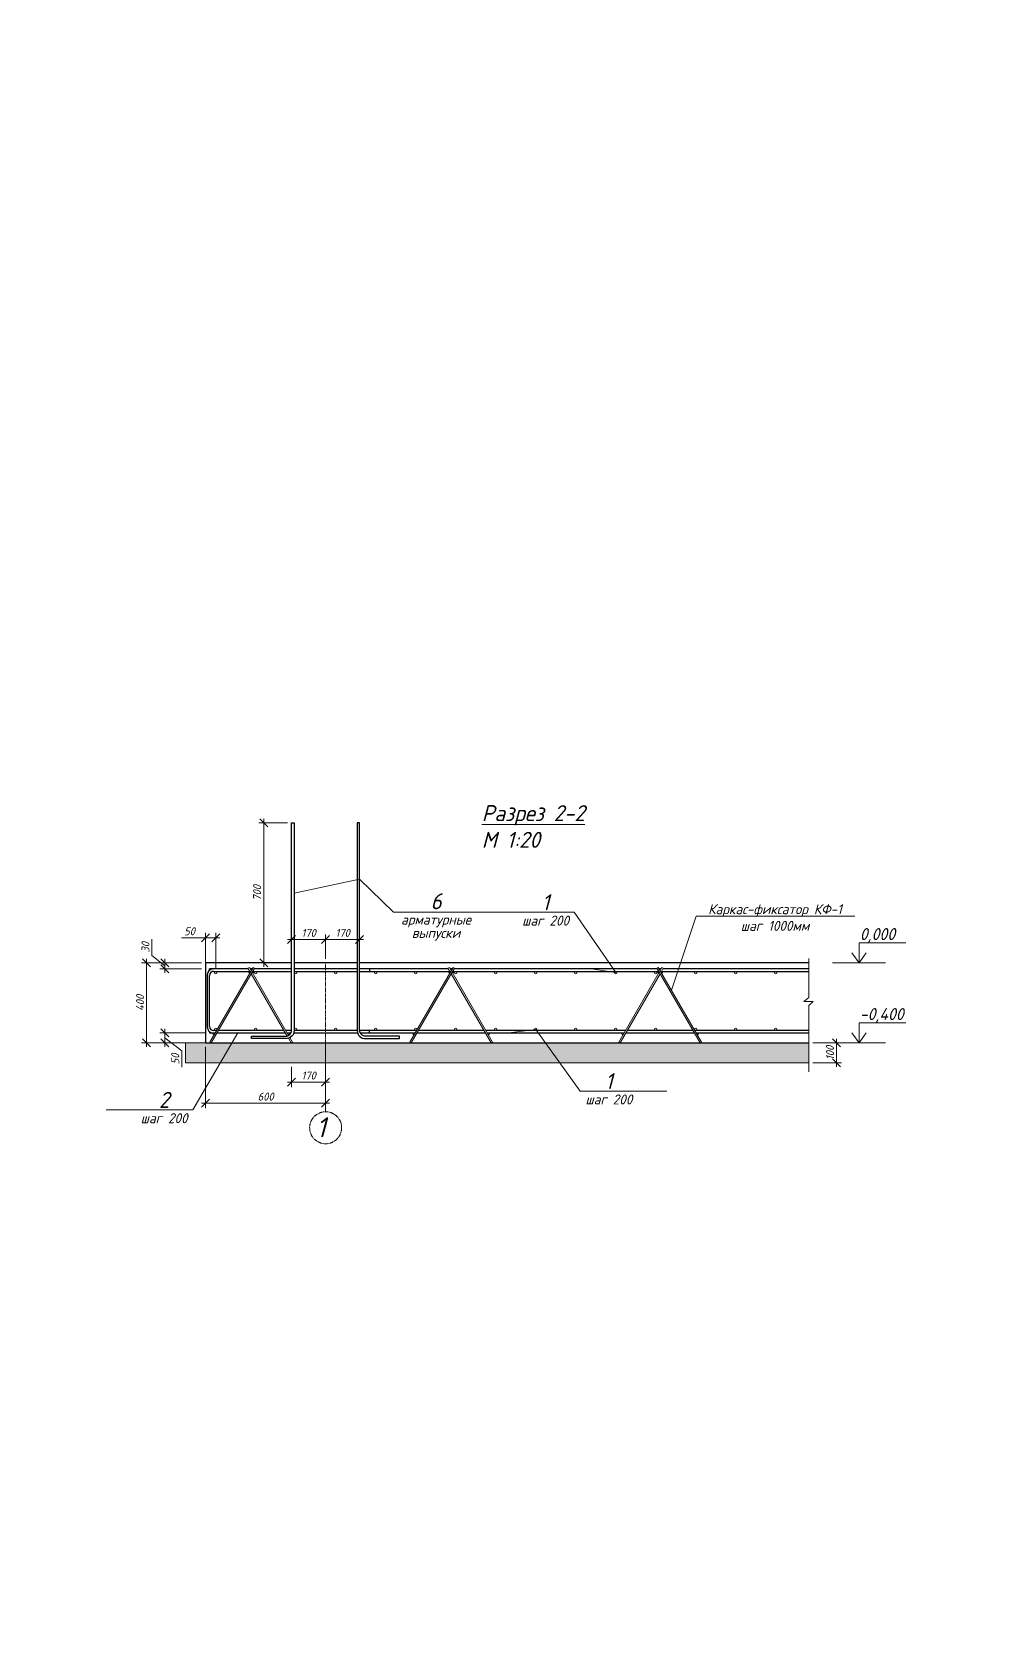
# Model space of a CAD drawing. Header units: millimetres. Extents: x 339888 to 1025294, y -263818 to -40540.
# Drawn here: x 539953 to 544772, y -133847 to -125834 of the extents above; entities that cross this region are included whole.
import ezdxf
from ezdxf import colors
from ezdxf.entities.mleader import LeaderData, LeaderLine
from ezdxf.math import Vec2, Vec3

# ---------------------------------------------------------------- set-up
doc = ezdxf.new("R2010")
doc.units = ezdxf.units.MM
doc.linetypes.add('CENTER2', pattern=[28.575, 19.05, -3.175, 3.175, -3.175])
doc.layers.get('0').update_dxf_attribs({"lineweight": 15})
for name, color, linetype, lineweight in [('0 @ 20', 7, 'Continuous', 15), ('Оси', 126, 'CENTER2', 15), ('Размеры', 250, 'Continuous', 18), ('Размеры @ 20', 250, 'Continuous', 18)]:
    doc.layers.add(name, color=color, linetype=linetype, lineweight=lineweight)
doc.styles.add('ГОСТ 2', font='GOST_Common Italic.ttf', dxfattribs={"height": 2})
doc.styles.add('ГОСТ 2.5', font='GOST_Common Italic.ttf', dxfattribs={"height": 2.5})
doc.styles.add('ГОСТ 3', font='GOST_Common Italic.ttf', dxfattribs={"height": 3})
doc.styles.add('Размерный 2', font='isocpeui.ttf', dxfattribs={"height": 2})
doc.dimstyles.new('ISO-25', dxfattribs={"dimtxt": 2, "dimasz": 1.8, "dimexe": 1, "dimexo": 2, "dimtad": 1, "dimdec": 0, "dimlfac": 100, "dimtxsty": 'Размерный 2', "dimblk": 'OBLIQUE', "dimcen": 2, "dimdle": 1, "dimclrd": 251, "dimclre": 251, "dimadec": 0, "dimazin": 0, "dimtfac": 1, "dimtdec": 0, "dimtmove": 0, "dimatfit": 3, "dimfxl": 1, "dimlwd": 15, "dimlwe": 15, "dimarcsym": 0})
doc.dimstyles.new('ГОСТ_2К', dxfattribs={"dimtxt": 2, "dimasz": 2, "dimexe": 1.25, "dimexo": 1, "dimtad": 1, "dimdec": 0, "dimtxsty": 'ГОСТ 2', "dimblk": 'OBLIQUE', "dimcen": -2.5, "dimdle": 1, "dimclrd": 251, "dimclre": 251, "dimclrt": 256, "dimadec": 1, "dimazin": 0, "dimtfac": 1, "dimtdec": 0, "dimtmove": 0, "dimatfit": 3, "dimfxl": 1, "dimlwd": 15, "dimlwe": 15, "dimarcsym": 1})

# ---------------------------------------------------------------- blocks, each defined once
blk = doc.blocks.new('_None')
blk = doc.blocks.new('_Oblique')
at = {"color": 0, "linetype": 'ByBlock', "lineweight": -2}
blk.add_line((-0.5, -0.5), (0.5, 0.5), dxfattribs=at)
blk = doc.blocks.new('*D727')
at = {"color": 251, "lineweight": 15, "transparency": 16777216}
for p, q in [((540821.2, -130907.7), (540821.2, -131213.4)), ((541421.2, -130879.6), (541421.2, -131213.4)), ((541441.2, -131188.4), (540801.2, -131188.4))]:
    blk.add_line(p, q, dxfattribs=at)
at = {"layer": 'Defpoints', "color": 0, "lineweight": 15, "transparency": 16777216}
for p in [(540821.2, -130887.7), (541421.2, -130859.6), (540821.2, -131188.4)]:
    blk.add_point(p, dxfattribs=at)
at = {"color": 251, "lineweight": 15, "transparency": 16777216, "xscale": 40, "yscale": 40, "zscale": 40, "rotation": 180}
blk.add_blockref('_Oblique', (540821.2, -131188.4), dxfattribs=at)
at = {"color": 251, "lineweight": 15, "transparency": 16777216, "xscale": 40, "yscale": 40, "zscale": 40}
blk.add_blockref('_Oblique', (541421.2, -131188.4), dxfattribs=at)
at = {"lineweight": 15, "transparency": 16777216, "insert": (541121.2, -131155.9), "char_height": 40, "attachment_point": 5, "style": 'ГОСТ 2'}
blk.add_mtext('600', dxfattribs=at)
blk = doc.blocks.new('*D728')
at = {"color": 251, "lineweight": 15, "transparency": 16777216}
for p, q in [((540821.2, -130361.9), (540700.3, -130361.9)), ((540821.2, -130515.7), (540821.2, -130336.9)), ((540891.7, -130361.9), (540821.2, -130361.9)), ((540871.7, -130515.7), (540871.7, -130336.9))]:
    blk.add_line(p, q, dxfattribs=at)
at = {"layer": 'Defpoints', "color": 0, "lineweight": 15, "transparency": 16777216}
for p in [(540821.2, -130361.9), (540821.2, -130535.7), (540871.7, -130535.7)]:
    blk.add_point(p, dxfattribs=at)
at = {"color": 251, "lineweight": 15, "transparency": 16777216, "xscale": 40, "yscale": 40, "zscale": 40, "rotation": 180}
blk.add_blockref('_Oblique', (540821.2, -130361.9), dxfattribs=at)
at = {"color": 251, "lineweight": 15, "transparency": 16777216, "xscale": 40, "yscale": 40, "zscale": 40}
blk.add_blockref('_Oblique', (540871.7, -130361.9), dxfattribs=at)
at = {"lineweight": 15, "transparency": 16777216, "insert": (540740.8, -130329.4), "char_height": 40, "attachment_point": 5, "style": 'ГОСТ 2'}
blk.add_mtext('50', dxfattribs=at)
blk = doc.blocks.new('*U723')
at = {"layer": 'Размеры', "lineweight": 15}
blk.add_circle((0, 0), 6, dxfattribs=at)
blk = doc.blocks.new('*U724')
at = {"layer": 'Размеры', "color": 0, "linetype": 'ByBlock', "lineweight": -2, "transparency": 16777216}
for p in [(0, 0), (200, 0), (400, 0), (600, 0), (800, 0), (1000, 0), (1200, 0), (1400, 0), (1600, 0), (1800, 0), (2000, 0), (2200, 0), (2400, 0), (2600, 0), (2800, 0)]:
    blk.add_blockref('*U723', p, dxfattribs=at)
blk = doc.blocks.new('*D729')
at = {"color": 251, "lineweight": 15, "transparency": 16777216}
for p, q in [((540821.2, -130837.7), (540591.7, -130837.7)), ((540616.7, -130817.7), (540616.7, -130907.7)), ((540801.2, -130887.7), (540591.7, -130887.7)), ((540616.7, -130862.7), (540701.9, -130927.4)), ((540701.9, -130927.4), (540701.9, -131008.4))]:
    blk.add_line(p, q, dxfattribs=at)
at = {"layer": 'Defpoints', "color": 0, "lineweight": 15, "transparency": 16777216}
for p in [(540841.2, -130837.7), (540616.7, -130887.7), (540821.2, -130887.7)]:
    blk.add_point(p, dxfattribs=at)
at = {"color": 251, "lineweight": 15, "transparency": 16777216, "xscale": 40, "yscale": 40, "zscale": 40}
for p, rotation in [((540616.7, -130837.7), 90), ((540616.7, -130887.7), 270)]:
    blk.add_blockref('_Oblique', p, dxfattribs=dict(at, rotation=rotation))
at = {"lineweight": 15, "transparency": 16777216, "insert": (540669.4, -130967.9), "char_height": 40, "attachment_point": 5, "rotation": 90, "style": 'ГОСТ 2'}
blk.add_mtext('50', dxfattribs=at)
blk = doc.blocks.new('*D730')
at = {"color": 251, "lineweight": 15, "transparency": 16777216}
for p, q in [((540552.9, -130450.3), (540552.9, -130369.3)), ((540616.7, -130502.7), (540552.9, -130450.3)), ((540801.2, -130487.7), (540591.7, -130487.7)), ((540801.2, -130517.7), (540591.7, -130517.7)), ((540616.7, -130537.7), (540616.7, -130467.7))]:
    blk.add_line(p, q, dxfattribs=at)
at = {"layer": 'Defpoints', "color": 0, "lineweight": 15, "transparency": 16777216}
for p in [(540616.7, -130487.7), (540821.2, -130487.7), (540821.2, -130517.7)]:
    blk.add_point(p, dxfattribs=at)
at = {"color": 251, "lineweight": 15, "transparency": 16777216, "xscale": 40, "yscale": 40, "zscale": 40}
for p, rotation in [((540616.7, -130487.7), 90), ((540616.7, -130517.7), 270)]:
    blk.add_blockref('_Oblique', p, dxfattribs=dict(at, rotation=rotation))
at = {"lineweight": 15, "transparency": 16777216, "insert": (540520.4, -130409.8), "char_height": 40, "attachment_point": 5, "rotation": 90, "style": 'ГОСТ 2'}
blk.add_mtext('30', dxfattribs=at)
blk = doc.blocks.new('*U725')
at = {"layer": 'Размеры', "lineweight": 15}
blk.add_circle((0, 0), 6, dxfattribs=at)
blk = doc.blocks.new('*U726')
at = {"layer": 'Размеры', "color": 0, "linetype": 'ByBlock', "lineweight": -2, "transparency": 16777216}
for p in [(0, 0), (200, 0), (400, 0), (600, 0), (800, 0), (1000, 0), (1200, 0), (1400, 0), (1600, 0), (1800, 0), (2000, 0), (2200, 0), (2400, 0), (2600, 0), (2800, 0)]:
    blk.add_blockref('*U725', p, dxfattribs=at)
blk = doc.blocks.new('*D731')
at = {"color": 251, "lineweight": 15, "transparency": 16777216}
for p, q in [((543856.9, -130887.7), (544000.4, -130887.7)), ((543975.4, -130867.7), (543975.4, -131007.7)), ((543856.9, -130987.7), (544000.4, -130987.7))]:
    blk.add_line(p, q, dxfattribs=at)
at = {"layer": 'Defpoints', "color": 0, "lineweight": 15, "transparency": 16777216}
for p in [(543836.9, -130887.7), (543836.9, -130987.7), (543975.4, -130987.7)]:
    blk.add_point(p, dxfattribs=at)
at = {"color": 251, "lineweight": 15, "transparency": 16777216, "xscale": 40, "yscale": 40, "zscale": 40}
for p, rotation in [((543975.4, -130887.7), 90), ((543975.4, -130987.7), 270)]:
    blk.add_blockref('_Oblique', p, dxfattribs=dict(at, rotation=rotation))
at = {"lineweight": 15, "transparency": 16777216, "insert": (543942.9, -130937.7), "char_height": 40, "attachment_point": 5, "rotation": 90, "style": 'ГОСТ 2'}
blk.add_mtext('100', dxfattribs=at)
blk = doc.blocks.new('*D732')
at = {"color": 251, "lineweight": 15, "transparency": 16777216}
for p, q in [((540801.2, -130487.7), (540501.1, -130487.7)), ((540526.1, -130907.7), (540526.1, -130467.7)), ((540801.2, -130887.7), (540501.1, -130887.7))]:
    blk.add_line(p, q, dxfattribs=at)
at = {"layer": 'Defpoints', "color": 0, "lineweight": 15, "transparency": 16777216}
for p in [(540526.1, -130487.7), (540821.2, -130487.7), (540821.2, -130887.7)]:
    blk.add_point(p, dxfattribs=at)
at = {"color": 251, "lineweight": 15, "transparency": 16777216, "xscale": 40, "yscale": 40, "zscale": 40}
for p, rotation in [((540526.1, -130487.7), 90), ((540526.1, -130887.7), 270)]:
    blk.add_blockref('_Oblique', p, dxfattribs=dict(at, rotation=rotation))
at = {"lineweight": 15, "transparency": 16777216, "insert": (540493.6, -130687.7), "char_height": 40, "attachment_point": 5, "rotation": 90, "style": 'ГОСТ 2'}
blk.add_mtext('400', dxfattribs=at)
blk = doc.blocks.new('*D805')
at = {"color": 251, "lineweight": 15, "transparency": 16777216}
for p, q in [((541251.2, -131007.7), (541251.2, -131108.3)), ((541421.2, -131007.7), (541421.2, -131108.3)), ((541441.2, -131083.3), (541231.2, -131083.3))]:
    blk.add_line(p, q, dxfattribs=at)
at = {"layer": 'Defpoints', "color": 0, "lineweight": 15, "transparency": 16777216}
for p in [(541251.2, -130987.7), (541421.2, -130987.7), (541251.2, -131083.3)]:
    blk.add_point(p, dxfattribs=at)
at = {"color": 251, "lineweight": 15, "transparency": 16777216, "xscale": 40, "yscale": 40, "zscale": 40, "rotation": 180}
blk.add_blockref('_Oblique', (541251.2, -131083.3), dxfattribs=at)
at = {"color": 251, "lineweight": 15, "transparency": 16777216, "xscale": 40, "yscale": 40, "zscale": 40}
blk.add_blockref('_Oblique', (541421.2, -131083.3), dxfattribs=at)
at = {"lineweight": 15, "transparency": 16777216, "insert": (541336.2, -131050.5), "char_height": 40, "attachment_point": 5, "style": 'ГОСТ 2'}
blk.add_mtext('170', dxfattribs=at)
blk = doc.blocks.new('*D806')
at = {"color": 251, "lineweight": 15, "transparency": 16777216}
for p, q in [((541251.2, -130467.7), (541251.2, -130345.2)), ((541421.2, -130467.7), (541421.2, -130345.2)), ((541441.2, -130370.2), (541231.2, -130370.2))]:
    blk.add_line(p, q, dxfattribs=at)
at = {"layer": 'Defpoints', "color": 0, "lineweight": 15, "transparency": 16777216}
for p in [(541251.2, -130370.2), (541251.2, -130487.7), (541421.2, -130487.7)]:
    blk.add_point(p, dxfattribs=at)
at = {"color": 251, "lineweight": 15, "transparency": 16777216, "xscale": 40, "yscale": 40, "zscale": 40, "rotation": 180}
blk.add_blockref('_Oblique', (541251.2, -130370.2), dxfattribs=at)
at = {"color": 251, "lineweight": 15, "transparency": 16777216, "xscale": 40, "yscale": 40, "zscale": 40}
blk.add_blockref('_Oblique', (541421.2, -130370.2), dxfattribs=at)
at = {"lineweight": 15, "transparency": 16777216, "insert": (541336.2, -130337.4), "char_height": 40, "attachment_point": 5, "style": 'ГОСТ 2'}
blk.add_mtext('170', dxfattribs=at)
blk = doc.blocks.new('*D807')
at = {"color": 251, "lineweight": 15, "transparency": 16777216}
for p, q in [((541421.2, -130467.7), (541421.2, -130345.2)), ((541591.2, -130467.7), (541591.2, -130345.2)), ((541401.2, -130370.2), (541611.2, -130370.2))]:
    blk.add_line(p, q, dxfattribs=at)
at = {"layer": 'Defpoints', "color": 0, "lineweight": 15, "transparency": 16777216}
for p in [(541591.2, -130370.2), (541421.2, -130487.7), (541591.2, -130487.7)]:
    blk.add_point(p, dxfattribs=at)
at = {"color": 251, "lineweight": 15, "transparency": 16777216, "xscale": 40, "yscale": 40, "zscale": 40, "rotation": 180}
blk.add_blockref('_Oblique', (541421.2, -130370.2), dxfattribs=at)
at = {"color": 251, "lineweight": 15, "transparency": 16777216, "xscale": 40, "yscale": 40, "zscale": 40}
blk.add_blockref('_Oblique', (541591.2, -130370.2), dxfattribs=at)
at = {"lineweight": 15, "transparency": 16777216, "insert": (541506.2, -130337.4), "char_height": 40, "attachment_point": 5, "style": 'ГОСТ 2'}
blk.add_mtext('170', dxfattribs=at)
blk = doc.blocks.new('*D808')
at = {"color": 251, "lineweight": 15, "transparency": 16777216}
for p, q in [((541231.2, -129787.7), (541086.5, -129787.7)), ((541111.5, -129767.7), (541111.5, -130507.7)), ((541231.2, -130487.7), (541086.5, -130487.7))]:
    blk.add_line(p, q, dxfattribs=at)
at = {"layer": 'Defpoints', "color": 0, "lineweight": 15, "transparency": 16777216}
for p in [(541251.2, -129787.7), (541111.5, -130487.7), (541251.2, -130487.7)]:
    blk.add_point(p, dxfattribs=at)
at = {"color": 251, "lineweight": 15, "transparency": 16777216, "xscale": 40, "yscale": 40, "zscale": 40}
for p, rotation in [((541111.5, -129787.7), 90), ((541111.5, -130487.7), 270)]:
    blk.add_blockref('_Oblique', p, dxfattribs=dict(at, rotation=rotation))
at = {"lineweight": 15, "transparency": 16777216, "insert": (541078.7, -130137.7), "char_height": 40, "attachment_point": 5, "rotation": 90, "style": 'ГОСТ 2'}
blk.add_mtext('700', dxfattribs=at)

msp = doc.modelspace()

# ---------------------------------------------------------------- hatches: boundary and pattern name
at = {"layer": 'Размеры', "lineweight": 15, "true_color": 0x636466}
h = msp.add_hatch(dxfattribs=at)
h.set_pattern_fill('AR-CONC', color=251, scale=0.5)
h.set_pattern_definition([(50, (6678.59, -2613.35), (91.092334, -7.969543), [9.525, -104.775]), (355, (6678.59, -2613.35), (-17.62171, 95.528423), [7.62, -83.820292]), (100.451445, (6686.18, -2614.015), (73.470624, 87.558876), [8.095004, -89.045122]), (46.1842, (6678.59, -2587.95), (135.53952, -21.021164), [14.2875, -157.1625]), (96.635558, (6689.89, -2589.7), (118.702067, 123.713062), [12.14251, -133.567804]), (351.18415, (6678.59, -2587.95), (118.702067, 123.713062), [11.429984, -125.729866]), (21, (6691.29, -2594.3), (75.807196, -51.132599), [9.525, -104.775]), (326, (6691.29, -2594.3), (30.901014, 92.093983), [7.62, -83.82]), (71.451445, (6697.61, -2598.56), (106.70821, 40.961384), [8.095004, -89.044969]), (37.5, (6678.59, -2613.35), (1.5443016, 42.2775194), [0, -82.804, 0, -85.09, 0, -84.1375]), (7.5, (6678.59, -2613.35), (33.4098313, 50.0902874), [0, -48.514, 0, -80.899, 0, -32.0675]), (327.5, (6650.27, -2613.35), (67.7952976, -2.864372), [0, -31.75, 0, -99.06, 0, -131.445]), (317.5, (6637.57, -2613.35), (74.064591, 12.7132455), [0, -41.275, 0, -65.786, 0, -93.345])])
h.paths.add_polyline_path([(540721.23852, -130887.73476), (540721.23852, -130987.73476), (543836.88864, -130987.73476), (543836.88864, -130887.73476)])

# ---------------------------------------------------------------- linework, layer by layer
at = {"lineweight": 15, "ltscale": 0.5}
for p, q in [((543955.51221, -130487.73483), (544220.41699, -130487.73485)), ((543955.51221, -130887.73476), (544220.41699, -130887.73478))]:
    msp.add_line(p, q, dxfattribs=at)
at = {"lineweight": 30}
for points in [[(541051.23852, -130866.05245), (541051.23852, -130854.05245), (541221.23852, -130854.05245, 0.4142135624), (541251.23852, -130824.05245), (541251.23852, -129787.73476), (541263.23852, -129787.73476), (541263.23852, -130826.05245, -0.4142135624), (541223.23852, -130866.05245), (541051.23852, -130866.05245)], [(541791.23852, -130866.05245), (541791.23852, -130854.05245), (541621.23852, -130854.05245, -0.4142135624), (541591.23852, -130824.05245), (541591.23852, -129787.73476), (541579.23852, -129787.73476), (541579.23852, -130826.05245, 0.4142135624), (541619.23852, -130866.05245), (541791.23852, -130866.05245)]]:
    msp.add_lwpolyline(points, format="xyb", dxfattribs=at)
for points in [[(541251.23852, -130487.73476), (540821.23852, -130487.73476), (540821.23852, -130887.73476), (543836.88864, -130887.73476)], [(541579.23852, -130487.73476), (541263.23852, -130487.73476)], [(543836.88864, -130487.73476), (541591.23852, -130487.73476)]]:
    msp.add_lwpolyline(points, dxfattribs=at)
at = {"layer": 'Оси'}
msp.add_line((541421.23852, -131231.56037), (541421.23852, -130487.73476), dxfattribs=at)
msp.add_circle((541421.23852, -131311.56037), 80, dxfattribs=at)
at = {"layer": 'Размеры', "lineweight": 30}
for p, q in [((541035.21883, -130517.73476), (540841.23852, -130517.73476)), ((540841.23852, -130523.71902), (540841.23852, -130517.73476)), ((541641.23852, -130517.73476), (541641.23852, -130529.73476)), ((540829.23852, -130547.73476), (540829.23852, -130807.7505)), ((540841.23852, -130805.7505), (540841.23852, -130549.73476)), ((540861.23852, -130529.73476), (541042.14704, -130529.73476)), ((540841.23852, -130831.7505), (540841.23852, -130837.73476)), ((540841.23852, -130837.73476), (540868.96503, -130837.73476)), ((540875.89323, -130825.73476), (540860.44518, -130825.73476)), ((541641.23852, -130837.8137), (541641.23852, -130825.8137))]:
    msp.add_line(p, q, dxfattribs=at)
at = {"layer": 'Размеры', "lineweight": 15}
for points in [[(540849.3279, -130887.74725), (540842.3997, -130883.74725), (541058.27161, -130509.84614), (541065.19981, -130513.84614)], [(541849.3279, -130887.74725), (541842.3997, -130883.74725), (542058.27161, -130509.84614), (542065.19981, -130513.84614)], [(543293.14913, -130887.74725), (543300.07733, -130883.74725), (543084.20542, -130509.84614), (543077.27722, -130513.84614)]]:
    msp.add_lwpolyline(points, close=True, dxfattribs=at)
for points in [[(541049.08677, -130525.75474), (541039.90194, -130509.84614), (541032.97374, -130513.84614), (541044.46797, -130533.75474)], [(542049.08677, -130525.75474), (542039.90194, -130509.84614), (542032.97374, -130513.84614), (542044.46797, -130533.75474)], [(543093.39026, -130525.75474), (543102.57509, -130509.84614), (543109.5033, -130513.84614), (543098.00906, -130533.75474)], [(543836.88864, -130465.05652), (543836.88864, -130660.66821), (543812.69657, -130680.59159), (543859.15882, -130680.59159), (543836.88864, -130699.6631), (543836.88864, -131032.23391)], [(541049.08677, -130541.75474), (541228.82845, -130853.07646)], [(541236.29138, -130850.00262), (541053.70558, -130533.75474)], [(542049.08677, -130541.75474), (542248.84564, -130887.74725), (542255.77385, -130883.74725), (542053.70558, -130533.75474)], [(543093.39026, -130541.75474), (542893.63139, -130887.74725), (542886.70319, -130883.74725), (543088.77146, -130533.75474)], [(543836.88864, -130987.73476), (540721.23852, -130987.73476), (540721.23852, -130887.73476), (543836.88864, -130887.73476)], [(541235.25366, -130864.20525), (541248.84564, -130887.74725), (541255.77385, -130883.74725), (541242.65462, -130861.02408)]]:
    msp.add_lwpolyline(points, dxfattribs=at)
at = {"layer": 'Размеры', "lineweight": 30}
for points in [[(541053.71711, -130517.73476), (541044.45644, -130517.73476)], [(541251.23852, -130517.73476), (541062.95472, -130517.73476)], [(541579.23852, -130517.73476), (541263.23852, -130517.73476)], [(542035.21883, -130517.73476), (541591.23852, -130517.73476)], [(542053.71711, -130517.73476), (542044.45644, -130517.73476)], [(543079.52232, -130517.73476), (542062.95472, -130517.73476)], [(543098.0206, -130517.73476), (543088.75992, -130517.73476)], [(543836.88864, -130517.73476), (543107.2582, -130517.73476)], [(541056.02651, -130529.73476), (541251.23852, -130529.73476)], [(541263.23852, -130529.73476), (541579.23852, -130529.73476)], [(541591.23852, -130529.73476), (542042.14704, -130529.73476)], [(542056.02651, -130529.73476), (543086.45052, -130529.73476)], [(543100.33, -130529.73476), (543836.88864, -130529.73476)], [(540878.20263, -130837.73476), (541219.97092, -130837.73476)], [(541213.04272, -130825.73476), (540885.13083, -130825.73476)], [(541251.19131, -130825.73476), (541222.28032, -130825.73476)], [(541229.20852, -130837.73476), (541247.93673, -130837.73476)], [(541261.49454, -130837.73476), (541580.98249, -130837.73476)], [(541579.23852, -130825.73476), (541263.23852, -130825.73476)], [(541875.89323, -130825.73476), (541591.28572, -130825.73476)], [(541594.54031, -130837.73476), (541868.96503, -130837.73476)], [(541878.20263, -130837.73476), (542219.97092, -130837.73476)], [(542213.04272, -130825.73476), (541885.13083, -130825.73476)], [(542920.19671, -130825.73476), (542222.28032, -130825.73476)], [(542229.20852, -130837.73476), (542913.26851, -130837.73476)], [(542922.50611, -130837.73476), (543264.2744, -130837.73476)], [(543257.3462, -130825.73476), (542929.43432, -130825.73476)], [(543836.88864, -130825.73476), (543266.5838, -130825.73476)], [(543273.51201, -130837.73476), (543836.88864, -130837.73476)]]:
    msp.add_lwpolyline(points, dxfattribs=at)
at = {"layer": 'Размеры', "lineweight": 15}
for centre in [(541039.86237, -130533.73476), (541058.31118, -130533.73476), (542039.86237, -130533.73476), (542058.31118, -130533.73476), (543084.16585, -130533.73476), (543102.61467, -130533.73476), (540862.00725, -130841.78886), (541236.1663, -130841.78886), (541862.00725, -130841.78886), (542236.1663, -130841.78886), (542906.31073, -130841.78886), (543280.46979, -130841.78886)]:
    msp.add_circle(centre, 4, dxfattribs=at)
at = {"layer": 'Размеры', "lineweight": 30}
for centre, radius, start, end in [((540859.23852, -130547.73476), 30, 90, 180), ((540861.23852, -130549.73476), 20, 90, 180), ((540859.23852, -130807.7505), 30, 180, 270), ((540861.23852, -130805.7505), 20, 180, 270)]:
    msp.add_arc(centre, radius, start, end, dxfattribs=at)

# ---------------------------------------------------------------- block references
at = {"layer": 'Размеры', "lineweight": 15}
msp.add_blockref('*U724', (540871.72105, -130535.73476), dxfattribs=at)
at = {"layer": 'Размеры', "lineweight": 15, "xscale": -1, "rotation": 180}
msp.add_blockref('*U726', (540871.72105, -130819.73476), dxfattribs=at)

# ---------------------------------------------------------------- texts
at = {"layer": '0 @ 20', "lineweight": 15, "ltscale": 0.5, "style": 'ГОСТ 3'}
for s, p in [('0,000', (544091.94564, -130373.303)), ('-0,400', (544091.94564, -130773.30293))]:
    msp.add_text(s, height=60, rotation=359.999994899, dxfattribs=at).set_placement(p)
at = {"layer": '0 @ 20', "lineweight": 15, "insert": (542141.92434, -129698.87216), "char_height": 80, "attachment_point": 1, "style": 'ГОСТ 3'}
msp.add_mtext_dynamic_manual_height_columns('\\pi59.753;{\\LРазрез 2-2\\P\\pi197.84;}М 1:20', width=675.930902, gutter_width=300, heights=[0], dxfattribs=at)
at = {"layer": 'Оси', "style": 'ГОСТ 2'}
msp.add_text('1', height=100, dxfattribs=at).set_placement((541374.41787, -131358.93701))

# ---------------------------------------------------------------- dimensions: what is measured, and where the dimension line sits
at = {"layer": '0 @ 20', "lineweight": 15}
for base, p1, p2, picture, middle in [((541111.48736, -130487.73476), (541251.23852, -129787.73476), (541251.23852, -130487.73476), '*D808', (541078.72979, -130137.73476)), ((540526.08851, -130487.73476), (540821.23852, -130887.73476), (540821.23852, -130487.73476), '*D732', (540493.58851, -130687.73476)), ((543975.44428, -130987.73476), (543836.88864, -130887.73476), (543836.88864, -130987.73476), '*D731', (543942.94428, -130937.73476))]:
    dim = msp.add_linear_dim(base=base, p1=p1, p2=p2, angle=90, dimstyle='ГОСТ_2К', override={"dimscale": 20, "dimtix": 0, "dimtofl": 1, "dimtmove": 0, "dimatfit": 3}, dxfattribs=at)
    dim.commit()
    dim.dimension.update_dxf_attribs({"geometry": picture, "text_midpoint": middle})
for base, p1, p2, picture, middle in [((540821.23852, -130361.94306), (540871.72105, -130535.73476), (540821.23852, -130535.73476), '*D728', (540740.75367, -130329.44306)), ((541251.23852, -130370.18438), (541421.23852, -130487.73476), (541251.23852, -130487.73476), '*D806', (541336.23852, -130337.42681)), ((541591.23852, -130370.18438), (541421.23852, -130487.73476), (541591.23852, -130487.73476), '*D807', (541506.23852, -130337.42681)), ((540821.23852, -131188.42606), (541421.23852, -130859.64756), (540821.23852, -130887.73476), '*D727', (541121.23852, -131155.92606)), ((541251.23852, -131083.27586), (541421.23852, -130987.73476), (541251.23852, -130987.73476), '*D805', (541336.23852, -131050.51829))]:
    dim = msp.add_linear_dim(base=base, p1=p1, p2=p2, dimstyle='ГОСТ_2К', override={"dimscale": 20, "dimtix": 0, "dimtofl": 1, "dimtmove": 0, "dimatfit": 3}, dxfattribs=at)
    dim.commit()
    dim.dimension.update_dxf_attribs({"geometry": picture, "text_midpoint": middle})
for base, p1, p2, picture, middle in [((540616.67601, -130487.73476), (540821.23852, -130517.73476), (540821.23852, -130487.73476), '*D730', (540552.92601, -130437.75088)), ((540616.67601, -130887.73476), (540841.23852, -130837.73476), (540821.23852, -130887.73476), '*D729', (540701.93239, -130939.94919))]:
    dim = msp.add_linear_dim(base=base, p1=p1, p2=p2, angle=90, dimstyle='ГОСТ_2К', override={"dimscale": 20, "dimtix": 0, "dimtofl": 1, "dimtmove": 1, "dimatfit": 3}, dxfattribs=at)
    dim.commit()
    dim.dimension.update_dxf_attribs({"geometry": picture, "text_midpoint": middle, "dimtype": 160})

# ---------------------------------------------------------------- leaders
at = {"layer": '0 @ 20', "lineweight": 15, "ltscale": 0.5}
for points in [[(544087.96983, -130487.73484), (544087.96984, -130386.59112), (544321.33669, -130386.59115)], [(544087.96983, -130887.73477), (544087.96984, -130786.59105), (544321.33669, -130786.59107)]]:
    msp.add_leader(points, dimstyle='ISO-25', override={"dimscale": 20, "dimtxt": 0.25, "dimasz": 2.5, "dimgap": 0.625, "dimtad": 0, "dimldrblk": 'Open90'}, dxfattribs=at)
at = {"layer": 'Размеры @ 20', "lineweight": 15}
ml = msp.add_multileader_mtext('Standard', dxfattribs=at)
ml.set_content('Каркас-фиксатор КФ-1\\Pшаг 1000мм', color=256, style='ГОСТ 2.5')
ml.set_leader_properties(color=251, linetype='ByLayer', lineweight=15)
ml.set_arrow_properties(name='NONE')
ml.build(insert=Vec2(0, 0))
ml.multileader.update_dxf_attribs({"text_left_attachment_type": 6, "text_right_attachment_type": 6, "dogleg_length": 0, "arrow_head_size": 0, "scale": 20})
ctx = ml.context
ctx.base_point, ctx.scale, ctx.char_height, ctx.arrow_head_size, ctx.landing_gap_size, ctx.plane_origin = Vec3(537096.2399, -127216.97484), 20, 50, 0, 20, Vec3(536963.30265, -127823.78057)
ctx.left_attachment, ctx.right_attachment, ctx.text_align_type = 6, 6, 1
notes = []
notes.append((ctx, [(0, (1, 1, 0), (537096.2399, -127216.97484), (1, 0), 0, [(0, [(536921.0319, -127750.56547)], 0, [])])]))
ctx.mtext.insert, ctx.mtext.width, ctx.mtext.alignment, ctx.mtext.flow_direction = Vec3(537490.57702, -127156.97484), 803.9887729, 2, 5
ml = msp.add_multileader_mtext('Standard', dxfattribs=at)
ml.set_content('6\\P{\\H0.625x;арматурные\\Pвыпуски}', color=256, style='ГОСТ 2.5')
ml.set_leader_properties(color=251, linetype='ByLayer', lineweight=15)
ml.set_arrow_properties(name='NONE')
ml.build(insert=Vec2(0, 0))
ml.multileader.update_dxf_attribs({"text_left_attachment_type": 6, "text_right_attachment_type": 6, "dogleg_length": 0, "arrow_head_size": 0, "scale": 20})
ctx = ml.context
ctx.base_point, ctx.scale, ctx.char_height, ctx.arrow_head_size, ctx.landing_gap_size, ctx.plane_origin = Vec3(541759.81832, -130234.31433), 20, 80, 0, 20, Vec3(542130.80296, -130517.73476)
ctx.left_attachment, ctx.right_attachment, ctx.text_align_type = 6, 6, 1
notes.append((ctx, [(0, (1, 1, 0), (541759.81832, -130234.31433), (1, 0), 0, [(0, [(541263.23852, -130138.44144), (541591.23852, -130068.58536)], 0, [])])]))
ctx.mtext.insert, ctx.mtext.alignment, ctx.mtext.line_spacing_factor, ctx.mtext.flow_direction = Vec3(541973.32211, -130139.31433), 2, 0.8, 5
ml = msp.add_multileader_mtext('Standard', dxfattribs=at)
ml.set_content('Каркас-фиксатор КФ-1\\Pшаг 1000мм', color=256, style='ГОСТ 2.5')
ml.set_leader_properties(color=251, linetype='ByLayer', lineweight=15)
ml.set_arrow_properties(name='NONE')
ml.build(insert=Vec2(0, 0))
ml.multileader.update_dxf_attribs({"text_left_attachment_type": 6, "text_right_attachment_type": 6, "dogleg_length": 0, "arrow_head_size": 0, "scale": 20})
ctx = ml.context
ctx.base_point, ctx.scale, ctx.char_height, ctx.arrow_head_size, ctx.landing_gap_size, ctx.plane_origin = Vec3(543273.60198, -130253.98684), 20, 50, 0, 20, Vec3(543192.14138, -130696.7967)
ctx.left_attachment, ctx.right_attachment, ctx.text_align_type = 6, 6, 1
notes.append((ctx, [(0, (1, 1, 0), (543273.60198, -130253.98684), (1, 0), 0, [(0, [(543149.87062, -130623.5816)], 0, [])])]))
ctx.mtext.insert, ctx.mtext.width, ctx.mtext.alignment, ctx.mtext.flow_direction = Vec3(543667.9391, -130193.98684), 803.9887729, 2, 5
ml = msp.add_multileader_mtext('Standard', dxfattribs=at)
ml.set_content('1\\P{\\H0.625x;шаг 200}', color=256, style='ГОСТ 2.5')
ml.set_leader_properties(color=251, linetype='ByLayer', lineweight=15)
ml.set_arrow_properties(name='NONE')
ml.build(insert=Vec2(0, 0))
ml.multileader.update_dxf_attribs({"text_left_attachment_type": 6, "text_right_attachment_type": 6, "dogleg_length": 0, "arrow_head_size": 0, "scale": 20})
ctx = ml.context
ctx.base_point, ctx.scale, ctx.char_height, ctx.arrow_head_size, ctx.landing_gap_size, ctx.plane_origin = Vec3(542377.87031, -130234.31433), 20, 80, 0, 20, Vec3(542748.85495, -130517.73476)
ctx.left_attachment, ctx.right_attachment, ctx.text_align_type = 6, 6, 1
notes.append((ctx, [(1, (1, 1, 0), (542663.85516, -130234.31433), (-1, 0), 0, [(1, [(542748.85495, -130517.73476), (542871.72105, -130535.73476)], 0, [])])]))
ctx.mtext.insert, ctx.mtext.alignment, ctx.mtext.line_spacing_factor, ctx.mtext.flow_direction = Vec3(542520.86274, -130144.31433), 2, 0.8, 5
ml = msp.add_multileader_mtext('Standard', dxfattribs=at)
ml.set_content('2\\P{\\H0.625x;шаг 200}', color=256, style='ГОСТ 2.5')
ml.set_leader_properties(color=251, linetype='ByLayer', lineweight=15)
ml.set_arrow_properties(name='NONE')
ml.build(insert=Vec2(0, 0))
ml.multileader.update_dxf_attribs({"text_left_attachment_type": 6, "text_right_attachment_type": 6, "dogleg_length": 0, "arrow_head_size": 0, "scale": 20})
ctx = ml.context
ctx.base_point, ctx.scale, ctx.char_height, ctx.arrow_head_size, ctx.landing_gap_size, ctx.plane_origin = Vec3(540470.85336, -131222.25876), 20, 80, 0, 20, Vec3(541395.7635, -130517.73476)
ctx.left_attachment, ctx.right_attachment, ctx.text_align_type = 6, 6, 1
notes.append((ctx, [(1, (1, 1, 0), (540756.83821, -131222.25876), (-1, 0), 0, [(0, [(540981.9028, -130837.73476)], 0, [])])]))
ctx.mtext.insert, ctx.mtext.alignment, ctx.mtext.line_spacing_factor, ctx.mtext.flow_direction = Vec3(540613.84578, -131132.25876), 2, 0.8, 5
ml = msp.add_multileader_mtext('Standard', dxfattribs=at)
ml.set_content('1\\P{\\H0.625x;шаг 200}', color=256, style='ГОСТ 2.5')
ml.set_leader_properties(color=251, linetype='ByLayer', lineweight=15)
ml.set_arrow_properties(name='NONE')
ml.build(insert=Vec2(0, 0))
ml.multileader.update_dxf_attribs({"text_left_attachment_type": 6, "text_right_attachment_type": 6, "dogleg_length": 0, "arrow_head_size": 0, "scale": 20})
ctx = ml.context
ctx.base_point, ctx.scale, ctx.char_height, ctx.arrow_head_size, ctx.landing_gap_size, ctx.plane_origin = Vec3(542694.29239, -131128.44928), 20, 80, 0, 20, Vec3(542436.30909, -131490.22199)
ctx.left_attachment, ctx.right_attachment, ctx.text_align_type = 6, 6, 1
notes.append((ctx, [(0, (1, 1, 0), (542694.29239, -131128.44928), (1, 0), 0, [(1, [(542336.6896, -130837.73476), (542471.72105, -130819.73476)], 0, [])])]))
ctx.mtext.insert, ctx.mtext.alignment, ctx.mtext.line_spacing_factor, ctx.mtext.flow_direction = Vec3(542837.28482, -131038.44928), 2, 0.8, 5
for ctx, leaders in notes:
    for number, flags, end, landing, length, lines in leaders:
        leader = LeaderData()
        leader.index, (leader.has_last_leader_line, leader.has_dogleg_vector, leader.attachment_direction) = number, flags
        leader.last_leader_point, leader.dogleg_vector, leader.dogleg_length = Vec3(end), Vec3(landing), length
        for number, points, colour, breaks in lines:
            line = LeaderLine()
            line.index, line.vertices, line.color, line.breaks = number, Vec3.list(points), colors.encode_raw_color(colour), breaks
            leader.lines.append(line)
        ctx.leaders.append(leader)

doc.saveas('drawing.dxf')
